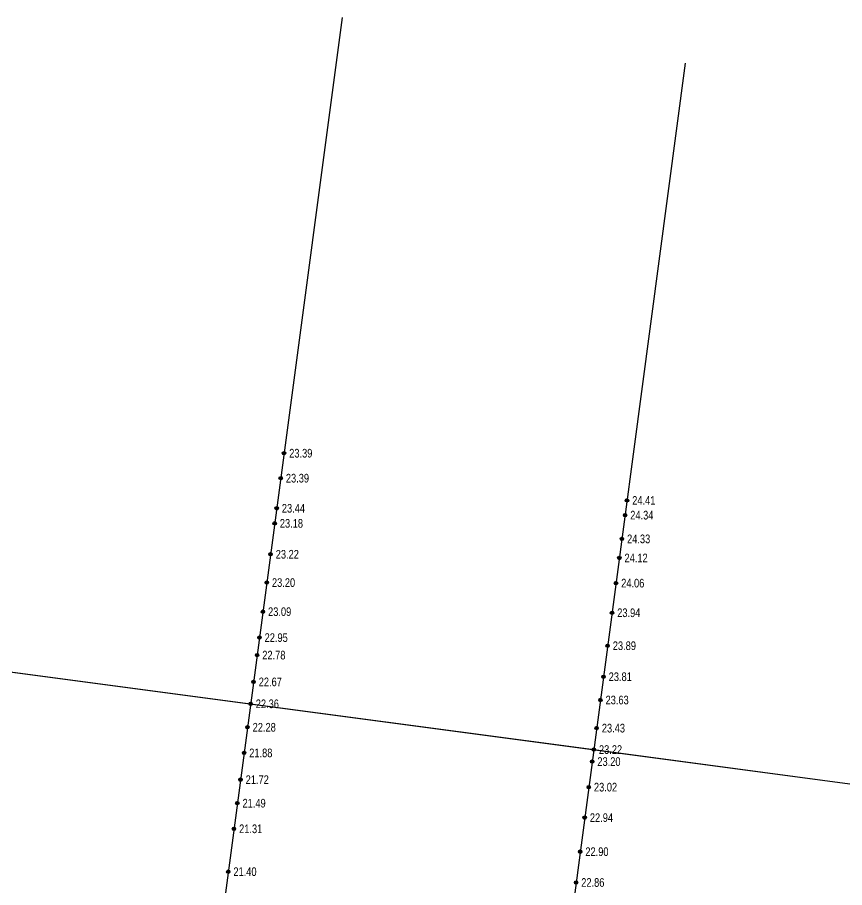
# Model space of a CAD drawing. Extents: x 572865 to 573615, y 785001 to 785187.
# Drawn here: x 573359.7 to 573407.5, y 785084.5 to 785134.8 of the extents above; entities that cross this region are included whole.
import ezdxf
from ezdxf.enums import TextEntityAlignment as Align

# ---------------------------------------------------------------- set-up
doc = ezdxf.new("R2010")
doc.units = 0
doc.header["$LTSCALE"] = 0.5
for name, color, linetype in [('DMX', 3, 'Continuous'), ('GCD', 3, 'Continuous'), ('桩号_M', 3, 'Continuous'), ('道路中线_M', 3, 'Continuous')]:
    doc.layers.add(name, color=color, linetype=linetype)
doc.styles.add('EICAD', font='fsdb_e.shx', dxfattribs={"width": 0.707, "height": 2, "bigfont": 'tjhzf.shx'})

# ---------------------------------------------------------------- blocks, each defined once
blk = doc.blocks.new('gc200')
h = blk.add_hatch(color=0)
edge = h.paths.add_edge_path()
edge.add_arc((0, 0), 0.196, 0, 360)
at = {"color": 0}
blk.add_circle((0, 0), 0.196, dxfattribs=at)

msp = doc.modelspace()

# ---------------------------------------------------------------- linework, layer by layer
at = {"layer": 'DMX', "color": 6}
for p, q in [((573378.478, 785134.803), (573367.902, 785055.505)), ((573398.302, 785132.159), (573387.726, 785052.861))]:
    msp.add_line(p, q, dxfattribs=at)
at = {"layer": '桩号_M', "linetype": 'Continuous'}
msp.add_lwpolyline([(573214.594, 785116.306), (573234.419, 785113.662), (573243.835, 785112.406), (573245.322, 785112.208), (573254.243, 785111.018), (573261.182, 785110.093), (573262.173, 785109.961), (573274.068, 785108.374), (573293.892, 785105.73), (573313.717, 785103.086), (573319.267, 785102.346), (573333.541, 785100.442), (573353.366, 785097.798), (573373.19, 785095.154), (573393.014, 785092.51), (573412.839, 785089.866)], dxfattribs=at)
at = {"layer": '道路中线_M', "color": 4}
msp.add_line((573206.523, 785117.383), (573608.221, 785063.808), dxfattribs=at)

# ---------------------------------------------------------------- block references
at = {"layer": 'GCD'}
ref = msp.add_blockref('gc200', (573375.12, 785109.629, 23.391), dxfattribs=dict(at, xscale=0.5, yscale=0.5, zscale=0.5))
ref.add_attrib('height', '23.39', dxfattribs={"height": 0.5, "style": 'EICAD', "width": 0.8}).set_placement((573375.42, 785109.629, 23.391), align=Align.MIDDLE_LEFT)
ref = msp.add_blockref('gc200', (573374.928, 785108.187, 23.392), dxfattribs=dict(at, xscale=0.5, yscale=0.5, zscale=0.5))
ref.add_attrib('height', '23.39', dxfattribs={"height": 0.5, "style": 'EICAD', "width": 0.8}).set_placement((573375.228, 785108.187, 23.392), align=Align.MIDDLE_LEFT)
ref = msp.add_blockref('gc200', (573394.934, 785106.901, 24.407), dxfattribs=dict(at, xscale=0.5, yscale=0.5, zscale=0.5))
ref.add_attrib('height', '24.41', dxfattribs={"height": 0.5, "style": 'EICAD', "width": 0.8}).set_placement((573395.234, 785106.901, 24.407), align=Align.MIDDLE_LEFT)
ref = msp.add_blockref('gc200', (573374.696, 785106.446, 23.437), dxfattribs=dict(at, xscale=0.5, yscale=0.5, zscale=0.5))
ref.add_attrib('height', '23.44', dxfattribs={"height": 0.5, "style": 'EICAD', "width": 0.8}).set_placement((573374.996, 785106.446, 23.437), align=Align.MIDDLE_LEFT)
ref = msp.add_blockref('gc200', (573394.821, 785106.052, 24.341), dxfattribs=dict(at, xscale=0.5, yscale=0.5, zscale=0.5))
ref.add_attrib('height', '24.34', dxfattribs={"height": 0.5, "style": 'EICAD', "width": 0.8}).set_placement((573395.121, 785106.052, 24.341), align=Align.MIDDLE_LEFT)
ref = msp.add_blockref('gc200', (573374.58, 785105.578, 23.184), dxfattribs=dict(at, xscale=0.5, yscale=0.5, zscale=0.5))
ref.add_attrib('height', '23.18', dxfattribs={"height": 0.5, "style": 'EICAD', "width": 0.8}).set_placement((573374.88, 785105.578, 23.184), align=Align.MIDDLE_LEFT)
ref = msp.add_blockref('gc200', (573394.638, 785104.68, 24.327), dxfattribs=dict(at, xscale=0.5, yscale=0.5, zscale=0.5))
ref.add_attrib('height', '24.33', dxfattribs={"height": 0.5, "style": 'EICAD', "width": 0.8}).set_placement((573394.938, 785104.68, 24.327), align=Align.MIDDLE_LEFT)
ref = msp.add_blockref('gc200', (573374.342, 785103.791, 23.221), dxfattribs=dict(at, xscale=0.5, yscale=0.5, zscale=0.5))
ref.add_attrib('height', '23.22', dxfattribs={"height": 0.5, "style": 'EICAD', "width": 0.8}).set_placement((573374.642, 785103.791, 23.221), align=Align.MIDDLE_LEFT)
ref = msp.add_blockref('gc200', (573394.49, 785103.577, 24.119), dxfattribs=dict(at, xscale=0.5, yscale=0.5, zscale=0.5))
ref.add_attrib('height', '24.12', dxfattribs={"height": 0.5, "style": 'EICAD', "width": 0.8}).set_placement((573394.79, 785103.577, 24.119), align=Align.MIDDLE_LEFT)
ref = msp.add_blockref('gc200', (573374.124, 785102.155, 23.2), dxfattribs=dict(at, xscale=0.5, yscale=0.5, zscale=0.5))
ref.add_attrib('height', '23.20', dxfattribs={"height": 0.5, "style": 'EICAD', "width": 0.8}).set_placement((573374.424, 785102.155, 23.2), align=Align.MIDDLE_LEFT)
ref = msp.add_blockref('gc200', (573394.297, 785102.124, 24.061), dxfattribs=dict(at, xscale=0.5, yscale=0.5, zscale=0.5))
ref.add_attrib('height', '24.06', dxfattribs={"height": 0.5, "style": 'EICAD', "width": 0.8}).set_placement((573394.597, 785102.124, 24.061), align=Align.MIDDLE_LEFT)
ref = msp.add_blockref('gc200', (573373.9, 785100.476, 23.086), dxfattribs=dict(at, xscale=0.5, yscale=0.5, zscale=0.5))
ref.add_attrib('height', '23.09', dxfattribs={"height": 0.5, "style": 'EICAD', "width": 0.8}).set_placement((573374.2, 785100.476, 23.086), align=Align.MIDDLE_LEFT)
ref = msp.add_blockref('gc200', (573394.069, 785100.414, 23.939), dxfattribs=dict(at, xscale=0.5, yscale=0.5, zscale=0.5))
ref.add_attrib('height', '23.94', dxfattribs={"height": 0.5, "style": 'EICAD', "width": 0.8}).set_placement((573394.369, 785100.414, 23.939), align=Align.MIDDLE_LEFT)
ref = msp.add_blockref('gc200', (573373.7, 785098.978, 22.947), dxfattribs=dict(at, xscale=0.5, yscale=0.5, zscale=0.5))
ref.add_attrib('height', '22.95', dxfattribs={"height": 0.5, "style": 'EICAD', "width": 0.8}).set_placement((573374, 785098.978, 22.947), align=Align.MIDDLE_LEFT)
ref = msp.add_blockref('gc200', (573393.814, 785098.509, 23.891), dxfattribs=dict(at, xscale=0.5, yscale=0.5, zscale=0.5))
ref.add_attrib('height', '23.89', dxfattribs={"height": 0.5, "style": 'EICAD', "width": 0.8}).set_placement((573394.114, 785098.509, 23.891), align=Align.MIDDLE_LEFT)
ref = msp.add_blockref('gc200', (573373.565, 785097.967, 22.781), dxfattribs=dict(at, xscale=0.5, yscale=0.5, zscale=0.5))
ref.add_attrib('height', '22.78', dxfattribs={"height": 0.5, "style": 'EICAD', "width": 0.8}).set_placement((573373.865, 785097.967, 22.781), align=Align.MIDDLE_LEFT)
ref = msp.add_blockref('gc200', (573373.359, 785096.419, 22.669), dxfattribs=dict(at, xscale=0.5, yscale=0.5, zscale=0.5))
ref.add_attrib('height', '22.67', dxfattribs={"height": 0.5, "style": 'EICAD', "width": 0.8}).set_placement((573373.659, 785096.419, 22.669), align=Align.MIDDLE_LEFT)
ref = msp.add_blockref('gc200', (573393.576, 785096.718, 23.806), dxfattribs=dict(at, xscale=0.5, yscale=0.5, zscale=0.5))
ref.add_attrib('height', '23.81', dxfattribs={"height": 0.5, "style": 'EICAD', "width": 0.8}).set_placement((573393.876, 785096.718, 23.806), align=Align.MIDDLE_LEFT)
ref = msp.add_blockref('gc200', (573393.396, 785095.373, 23.633), dxfattribs=dict(at, xscale=0.5, yscale=0.5, zscale=0.5))
ref.add_attrib('height', '23.63', dxfattribs={"height": 0.5, "style": 'EICAD', "width": 0.8}).set_placement((573393.696, 785095.373, 23.633), align=Align.MIDDLE_LEFT)
at = {"layer": 'GCD', "linetype": 'Continuous'}
ref = msp.add_blockref('gc200', (573373.19, 785095.154, 22.358), dxfattribs=dict(at, xscale=0.5, yscale=0.5, zscale=0.5))
ref.add_attrib('height', '22.36', dxfattribs={"linetype": 'Continuous', "height": 0.5, "style": 'EICAD', "width": 0.8}).set_placement((573373.49, 785095.154, 22.358), align=Align.MIDDLE_LEFT)
at = {"layer": 'GCD'}
ref = msp.add_blockref('gc200', (573373.009, 785093.798, 22.283), dxfattribs=dict(at, xscale=0.5, yscale=0.5, zscale=0.5))
ref.add_attrib('height', '22.28', dxfattribs={"height": 0.5, "style": 'EICAD', "width": 0.8}).set_placement((573373.309, 785093.798, 22.283), align=Align.MIDDLE_LEFT)
ref = msp.add_blockref('gc200', (573393.18, 785093.749, 23.431), dxfattribs=dict(at, xscale=0.5, yscale=0.5, zscale=0.5))
ref.add_attrib('height', '23.43', dxfattribs={"height": 0.5, "style": 'EICAD', "width": 0.8}).set_placement((573393.48, 785093.749, 23.431), align=Align.MIDDLE_LEFT)
ref = msp.add_blockref('gc200', (573372.812, 785092.318, 21.884), dxfattribs=dict(at, xscale=0.5, yscale=0.5, zscale=0.5))
ref.add_attrib('height', '21.88', dxfattribs={"height": 0.5, "style": 'EICAD', "width": 0.8}).set_placement((573373.112, 785092.318, 21.884), align=Align.MIDDLE_LEFT)
at = {"layer": 'GCD', "linetype": 'Continuous'}
ref = msp.add_blockref('gc200', (573393.014, 785092.51, 23.222), dxfattribs=dict(at, xscale=0.5, yscale=0.5, zscale=0.5))
ref.add_attrib('height', '23.22', dxfattribs={"linetype": 'Continuous', "height": 0.5, "style": 'EICAD', "width": 0.8}).set_placement((573393.314, 785092.51, 23.222), align=Align.MIDDLE_LEFT)
at = {"layer": 'GCD'}
ref = msp.add_blockref('gc200', (573392.922, 785091.817, 23.2), dxfattribs=dict(at, xscale=0.5, yscale=0.5, zscale=0.5))
ref.add_attrib('height', '23.20', dxfattribs={"height": 0.5, "style": 'EICAD', "width": 0.8}).set_placement((573393.222, 785091.817, 23.2), align=Align.MIDDLE_LEFT)
ref = msp.add_blockref('gc200', (573372.606, 785090.773, 21.723), dxfattribs=dict(at, xscale=0.5, yscale=0.5, zscale=0.5))
ref.add_attrib('height', '21.72', dxfattribs={"height": 0.5, "style": 'EICAD', "width": 0.8}).set_placement((573372.906, 785090.773, 21.723), align=Align.MIDDLE_LEFT)
ref = msp.add_blockref('gc200', (573392.725, 785090.34, 23.016), dxfattribs=dict(at, xscale=0.5, yscale=0.5, zscale=0.5))
ref.add_attrib('height', '23.02', dxfattribs={"height": 0.5, "style": 'EICAD', "width": 0.8}).set_placement((573393.025, 785090.34, 23.016), align=Align.MIDDLE_LEFT)
ref = msp.add_blockref('gc200', (573372.424, 785089.413, 21.49), dxfattribs=dict(at, xscale=0.5, yscale=0.5, zscale=0.5))
ref.add_attrib('height', '21.49', dxfattribs={"height": 0.5, "style": 'EICAD', "width": 0.8}).set_placement((573372.724, 785089.413, 21.49), align=Align.MIDDLE_LEFT)
ref = msp.add_blockref('gc200', (573392.49, 785088.577, 22.94), dxfattribs=dict(at, xscale=0.5, yscale=0.5, zscale=0.5))
ref.add_attrib('height', '22.94', dxfattribs={"height": 0.5, "style": 'EICAD', "width": 0.8}).set_placement((573392.79, 785088.577, 22.94), align=Align.MIDDLE_LEFT)
ref = msp.add_blockref('gc200', (573372.227, 785087.933, 21.313), dxfattribs=dict(at, xscale=0.5, yscale=0.5, zscale=0.5))
ref.add_attrib('height', '21.31', dxfattribs={"height": 0.5, "style": 'EICAD', "width": 0.8}).set_placement((573372.527, 785087.933, 21.313), align=Align.MIDDLE_LEFT)
ref = msp.add_blockref('gc200', (573392.228, 785086.612, 22.9), dxfattribs=dict(at, xscale=0.5, yscale=0.5, zscale=0.5))
ref.add_attrib('height', '22.90', dxfattribs={"height": 0.5, "style": 'EICAD', "width": 0.8}).set_placement((573392.528, 785086.612, 22.9), align=Align.MIDDLE_LEFT)
ref = msp.add_blockref('gc200', (573371.897, 785085.457, 21.4), dxfattribs=dict(at, xscale=0.5, yscale=0.5, zscale=0.5))
ref.add_attrib('height', '21.40', dxfattribs={"height": 0.5, "style": 'EICAD', "width": 0.8}).set_placement((573372.197, 785085.457, 21.4), align=Align.MIDDLE_LEFT)
ref = msp.add_blockref('gc200', (573391.99, 785084.832, 22.862), dxfattribs=dict(at, xscale=0.5, yscale=0.5, zscale=0.5))
ref.add_attrib('height', '22.86', dxfattribs={"height": 0.5, "style": 'EICAD', "width": 0.8}).set_placement((573392.29, 785084.832, 22.862), align=Align.MIDDLE_LEFT)

doc.saveas('drawing.dxf')
